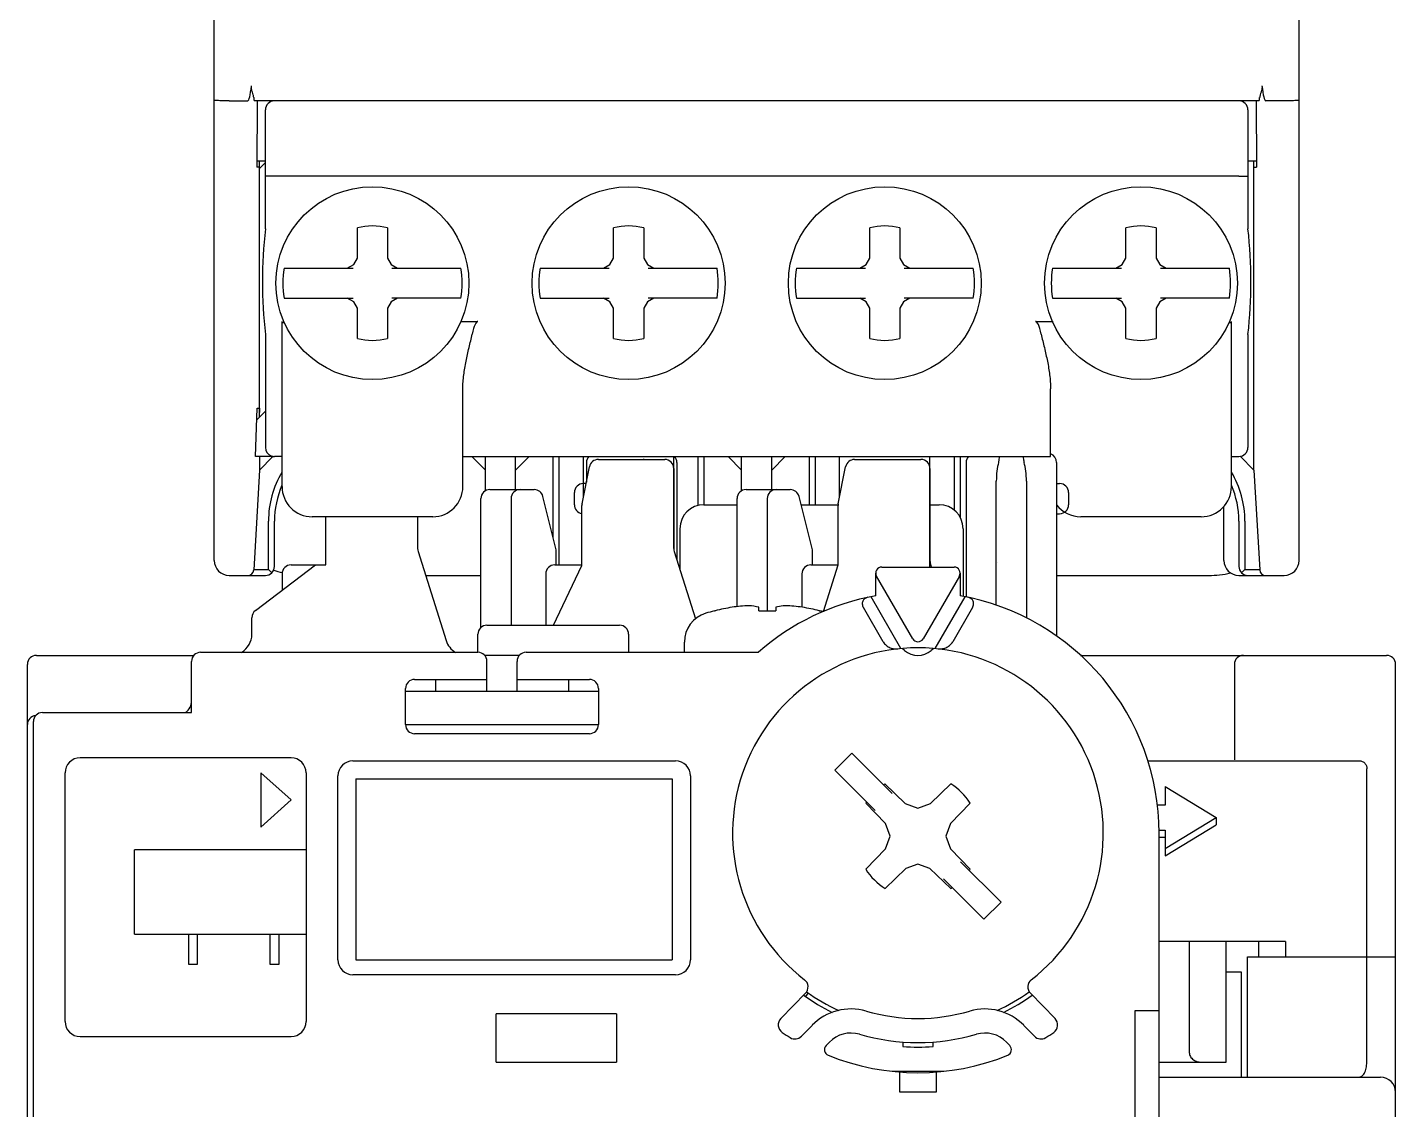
# Model space of a CAD drawing. Header units: millimetres. Extents: x 0 to 19177, y 0 to 12100.
# Drawn here: x 17009.29 to 17054.69, y 10383.65 to 10419.56 of the extents above; entities that cross this region are included whole.
import ezdxf

# ---------------------------------------------------------------- set-up
doc = ezdxf.new("R2010")
doc.units = ezdxf.units.MM
doc.header["$MEASUREMENT"] = 0

msp = doc.modelspace()

# ---------------------------------------------------------------- linework, layer by layer
at = {"color": 7, "linetype": 'Continuous'}
for p, q in [((17015.492, 10401.875), (17015.492, 10467.875)), ((17051.492, 10401.875), (17051.492, 10463.772)), ((17015.992, 10417.125), (17016.603, 10417.125)), ((17050.164, 10417.125), (17016.821, 10417.125)), ((17016.92, 10417.125), (17016.909, 10414.925)), ((17050.064, 10417.125), (17050.075, 10414.925)), ((17050.992, 10417.125), (17050.381, 10417.125)), ((17017.192, 10412.875), (17017.192, 10416.825)), ((17049.792, 10416.825), (17049.792, 10412.875)), ((17016.992, 10414.925), (17016.909, 10414.925)), ((17017.192, 10415.125), (17016.91, 10415.125)), ((17016.992, 10406.625), (17016.992, 10415.125)), ((17017.192, 10415.075), (17016.992, 10414.875)), ((17050.074, 10415.125), (17049.792, 10415.125)), ((17049.992, 10404.875), (17049.992, 10415.125)), ((17049.992, 10414.925), (17050.075, 10414.925)), ((17049.492, 10414.625), (17017.492, 10414.625)), ((17020.242, 10411.908), (17020.242, 10412.908)), ((17021.242, 10412.908), (17021.242, 10411.908)), ((17028.742, 10411.908), (17028.742, 10412.908)), ((17029.742, 10412.908), (17029.742, 10411.908)), ((17037.242, 10411.908), (17037.242, 10412.908)), ((17038.242, 10412.908), (17038.242, 10411.908)), ((17045.742, 10411.908), (17045.742, 10412.908)), ((17046.742, 10412.908), (17046.742, 10411.908)), ((17019.909, 10411.575), (17020.12, 10411.697)), ((17020.12, 10411.697), (17020.242, 10411.908)), ((17021.242, 10411.908), (17021.364, 10411.697)), ((17021.364, 10411.697), (17021.575, 10411.575)), ((17028.409, 10411.575), (17028.62, 10411.697)), ((17028.62, 10411.697), (17028.742, 10411.908)), ((17029.742, 10411.908), (17029.864, 10411.697)), ((17029.864, 10411.697), (17030.075, 10411.575)), ((17036.909, 10411.575), (17037.12, 10411.697)), ((17037.12, 10411.697), (17037.242, 10411.908)), ((17038.242, 10411.908), (17038.364, 10411.697)), ((17038.364, 10411.697), (17038.575, 10411.575)), ((17045.409, 10411.575), (17045.62, 10411.697)), ((17045.62, 10411.697), (17045.742, 10411.908)), ((17046.742, 10411.908), (17046.864, 10411.697)), ((17046.864, 10411.697), (17047.075, 10411.575)), ((17017.809, 10411.575), (17020.099, 10411.575)), ((17021.386, 10411.575), (17023.676, 10411.575)), ((17026.309, 10411.575), (17028.599, 10411.575)), ((17029.886, 10411.575), (17032.176, 10411.575)), ((17034.809, 10411.575), (17037.099, 10411.575)), ((17038.386, 10411.575), (17040.676, 10411.575)), ((17043.309, 10411.575), (17045.599, 10411.575)), ((17046.886, 10411.575), (17049.176, 10411.575)), ((17017.809, 10410.575), (17020.099, 10410.575)), ((17020.12, 10410.453), (17019.909, 10410.575)), ((17020.242, 10410.242), (17020.12, 10410.453)), ((17020.242, 10409.242), (17020.242, 10410.242)), ((17021.364, 10410.453), (17021.242, 10410.242)), ((17021.242, 10410.242), (17021.242, 10409.242)), ((17021.575, 10410.575), (17021.364, 10410.453)), ((17023.676, 10410.575), (17021.386, 10410.575)), ((17026.309, 10410.575), (17028.599, 10410.575)), ((17028.62, 10410.453), (17028.409, 10410.575)), ((17028.742, 10410.242), (17028.62, 10410.453)), ((17028.742, 10409.242), (17028.742, 10410.242)), ((17029.864, 10410.453), (17029.742, 10410.242)), ((17029.742, 10410.242), (17029.742, 10409.242)), ((17030.075, 10410.575), (17029.864, 10410.453)), ((17032.176, 10410.575), (17029.886, 10410.575)), ((17034.809, 10410.575), (17037.099, 10410.575)), ((17037.12, 10410.453), (17036.909, 10410.575)), ((17037.242, 10410.242), (17037.12, 10410.453)), ((17037.242, 10409.242), (17037.242, 10410.242)), ((17038.364, 10410.453), (17038.242, 10410.242)), ((17038.242, 10410.242), (17038.242, 10409.242)), ((17038.575, 10410.575), (17038.364, 10410.453)), ((17040.676, 10410.575), (17038.386, 10410.575)), ((17043.309, 10410.575), (17045.599, 10410.575)), ((17045.62, 10410.453), (17045.409, 10410.575)), ((17045.742, 10410.242), (17045.62, 10410.453)), ((17045.742, 10409.242), (17045.742, 10410.242)), ((17046.864, 10410.453), (17046.742, 10410.242)), ((17046.742, 10410.242), (17046.742, 10409.242)), ((17047.075, 10410.575), (17046.864, 10410.453)), ((17049.176, 10410.575), (17046.886, 10410.575)), ((17017.742, 10404.325), (17017.742, 10409.808)), ((17023.659, 10409.808), (17024.242, 10409.808)), ((17042.742, 10409.808), (17043.326, 10409.808)), ((17049.242, 10404.325), (17049.242, 10409.808)), ((17017.192, 10409.375), (17017.192, 10405.625)), ((17017.826, 10409.758), (17017.742, 10409.758)), ((17049.242, 10409.758), (17049.159, 10409.758)), ((17049.792, 10409.375), (17049.792, 10405.625)), ((17023.742, 10404.325), (17023.742, 10407.571)), ((17043.242, 10405.325), (17043.242, 10407.571)), ((17016.863, 10405.325), (17016.92, 10406.925)), ((17017.192, 10406.825), (17016.907, 10406.539)), ((17016.92, 10406.925), (17016.992, 10406.925)), ((17016.992, 10406.925), (17016.98, 10406.613)), ((17017.38, 10405.325), (17016.863, 10405.325)), ((17016.992, 10405.325), (17016.992, 10404.875)), ((17016.992, 10404.875), (17017.442, 10405.325)), ((17017.742, 10405.325), (17017.492, 10405.325)), ((17023.742, 10405.325), (17043.242, 10405.325)), ((17024.042, 10405.325), (17024.492, 10404.875)), ((17024.492, 10404.185), (17024.492, 10405.325)), ((17025.492, 10404.225), (17025.492, 10405.325)), ((17025.492, 10404.875), (17025.942, 10405.325)), ((17026.742, 10402.625), (17026.742, 10405.325)), ((17026.942, 10401.725), (17026.942, 10405.325)), ((17027.742, 10403.975), (17027.742, 10405.325)), ((17030.742, 10402.265), (17030.742, 10405.325)), ((17031.542, 10405.325), (17031.542, 10403.7)), ((17031.742, 10405.325), (17031.742, 10403.725)), ((17032.542, 10405.325), (17032.992, 10404.875)), ((17032.992, 10404.185), (17032.992, 10405.325)), ((17033.992, 10404.225), (17033.992, 10405.325)), ((17033.992, 10404.875), (17034.442, 10405.325)), ((17035.242, 10403.725), (17035.242, 10405.325)), ((17035.442, 10403.725), (17035.442, 10405.325)), ((17036.242, 10403.975), (17036.242, 10405.325)), ((17039.242, 10401.653), (17039.242, 10405.325)), ((17040.042, 10405.325), (17040.042, 10403.549)), ((17040.242, 10405.325), (17040.242, 10403.312)), ((17049.242, 10405.325), (17049.492, 10405.325)), ((17049.538, 10405.329), (17049.992, 10404.875)), ((17016.992, 10404.875), (17016.803, 10401.564)), ((17027.698, 10403.754), (17027.944, 10404.984)), ((17027.842, 10405.125), (17027.842, 10404.475)), ((17028.238, 10405.225), (17030.442, 10405.225)), ((17030.742, 10404.925), (17030.742, 10402.265)), ((17030.842, 10405.125), (17030.842, 10401.901)), ((17036.198, 10403.754), (17036.444, 10404.984)), ((17036.738, 10405.225), (17038.942, 10405.225)), ((17039.242, 10404.925), (17039.242, 10401.867)), ((17040.442, 10405.125), (17040.442, 10400.663)), ((17043.442, 10405.125), (17043.442, 10399.364)), ((17049.992, 10404.875), (17050.182, 10401.564)), ((17027.832, 10404.425), (17027.742, 10404.425)), ((17041.442, 10400.386), (17041.442, 10404.505)), ((17042.442, 10404.505), (17042.442, 10399.964)), ((17043.442, 10404.425), (17043.542, 10404.425)), ((17024.342, 10399.648), (17024.342, 10403.925)), ((17024.642, 10404.225), (17026.108, 10404.225)), ((17025.342, 10403.925), (17025.342, 10399.725)), ((17026.842, 10402.225), (17026.399, 10403.998)), ((17027.442, 10403.725), (17027.442, 10404.125)), ((17032.842, 10400.343), (17032.842, 10403.925)), ((17033.142, 10404.225), (17034.608, 10404.225)), ((17033.842, 10403.925), (17033.842, 10400.203)), ((17035.342, 10402.225), (17034.899, 10403.998)), ((17043.842, 10404.125), (17043.842, 10403.725)), ((17027.692, 10401.701), (17027.692, 10403.695)), ((17031.742, 10403.725), (17032.842, 10403.725)), ((17034.967, 10403.725), (17036.194, 10403.725)), ((17036.192, 10401.725), (17036.192, 10403.695)), ((17039.242, 10403.725), (17039.542, 10403.725)), ((17043.442, 10403.425), (17043.542, 10403.425)), ((17048.992, 10401.875), (17048.992, 10403.667)), ((17017.292, 10401.575), (17017.292, 10403.175)), ((17017.492, 10401.675), (17017.492, 10403.175)), ((17022.742, 10403.325), (17018.742, 10403.325)), ((17019.192, 10401.725), (17019.192, 10403.325)), ((17022.242, 10403.325), (17022.242, 10402.265)), ((17048.242, 10403.325), (17044.242, 10403.325)), ((17049.492, 10403.175), (17049.492, 10401.675)), ((17049.692, 10403.175), (17049.692, 10401.575)), ((17030.942, 10402.925), (17030.942, 10401.584)), ((17040.342, 10402.925), (17040.342, 10400.683)), ((17022.256, 10402.175), (17023.188, 10399.215)), ((17026.842, 10401.725), (17026.842, 10402.225)), ((17030.756, 10402.175), (17031.461, 10399.937)), ((17035.342, 10401.725), (17035.342, 10402.225)), ((17016.861, 10400.212), (17018.852, 10401.725)), ((17018.042, 10401.725), (17019.192, 10401.725)), ((17026.752, 10399.725), (17027.692, 10401.701)), ((17026.792, 10401.725), (17027.692, 10401.725)), ((17035.292, 10401.725), (17036.192, 10401.725)), ((17035.706, 10400.179), (17036.192, 10401.725)), ((17037.642, 10401.653), (17040.042, 10401.653)), ((17039.251, 10401.794), (17039.286, 10401.653)), ((17015.992, 10401.375), (17017.192, 10401.375)), ((17016.804, 10401.575), (17017.292, 10401.575)), ((17017.292, 10401.575), (17017.404, 10401.463)), ((17017.742, 10401.425), (17017.742, 10400.882)), ((17022.508, 10401.375), (17024.342, 10401.375)), ((17026.492, 10401.425), (17026.492, 10399.725)), ((17034.992, 10401.425), (17034.992, 10400.324)), ((17037.442, 10400.701), (17037.442, 10401.453)), ((17037.442, 10401.375), (17037.458, 10401.375)), ((17038.669, 10399.275), (17037.469, 10401.353)), ((17040.216, 10401.353), (17039.016, 10399.275)), ((17040.226, 10401.375), (17040.242, 10401.375)), ((17040.242, 10401.453), (17040.242, 10400.701)), ((17043.442, 10401.375), (17048.492, 10401.375)), ((17049.492, 10401.375), (17050.992, 10401.375)), ((17049.692, 10401.575), (17049.58, 10401.463)), ((17049.692, 10401.575), (17050.181, 10401.575)), ((17033.562, 10400.203), (17033.562, 10400.321)), ((17034.122, 10400.321), (17034.122, 10400.203)), ((17037.69, 10399.171), (17037.033, 10400.309)), ((17038.28, 10398.949), (17037.285, 10400.672)), ((17040.399, 10400.672), (17039.405, 10398.949)), ((17040.652, 10400.309), (17039.995, 10399.171)), ((17016.742, 10399.425), (17016.742, 10399.973)), ((17032.092, 10400.203), (17032.115, 10400.203)), ((17033.562, 10400.203), (17034.122, 10400.203)), ((17035.57, 10400.203), (17035.592, 10400.203)), ((17024.242, 10398.825), (17024.242, 10399.425)), ((17024.542, 10399.725), (17028.942, 10399.725)), ((17029.242, 10399.425), (17029.242, 10398.825)), ((17031.092, 10398.825), (17031.092, 10399.164)), ((17038.399, 10398.884), (17038.316, 10398.951)), ((17039.369, 10398.951), (17039.286, 10398.884)), ((17009.292, 10361.525), (17009.292, 10398.425)), ((17009.592, 10398.725), (17014.82, 10398.725)), ((17014.742, 10396.825), (17014.742, 10398.525)), ((17015.042, 10398.825), (17024.242, 10398.825)), ((17025.619, 10398.725), (17024.465, 10398.725)), ((17024.542, 10397.522), (17024.542, 10398.525)), ((17025.542, 10397.522), (17025.542, 10398.525)), ((17025.842, 10398.825), (17033.551, 10398.825)), ((17044.238, 10398.725), (17054.392, 10398.725)), ((17049.342, 10398.425), (17049.342, 10395.301)), ((17054.692, 10375.163), (17054.692, 10398.425)), ((17021.842, 10396.425), (17021.842, 10397.625)), ((17028.242, 10397.522), (17021.842, 10397.522)), ((17022.142, 10397.925), (17024.542, 10397.925)), ((17022.842, 10397.522), (17022.842, 10397.925)), ((17025.542, 10397.925), (17027.942, 10397.925)), ((17027.242, 10397.925), (17027.242, 10397.522)), ((17028.242, 10397.625), (17028.242, 10396.425)), ((17009.792, 10396.825), (17014.742, 10396.825)), ((17009.492, 10373.625), (17009.492, 10396.525)), ((17021.842, 10396.425), (17028.242, 10396.425)), ((17027.942, 10396.125), (17022.142, 10396.125)), ((17018.042, 10395.325), (17011.042, 10395.325)), ((17036.65, 10395.483), (17036.085, 10394.917)), ((17037.992, 10394.141), (17036.65, 10395.483)), ((17010.542, 10386.575), (17010.542, 10394.825)), ((17017.042, 10394.825), (17017.042, 10393.025)), ((17018.042, 10393.925), (17017.042, 10394.825)), ((17018.542, 10394.825), (17018.542, 10386.575)), ((17020.097, 10395.225), (17030.797, 10395.225)), ((17036.085, 10394.917), (17037.427, 10393.575)), ((17046.47, 10395.225), (17053.486, 10395.225)), ((17053.736, 10385.225), (17053.736, 10394.955)), ((17019.597, 10388.625), (17019.597, 10394.725)), ((17020.192, 10394.625), (17020.192, 10388.625)), ((17020.192, 10394.625), (17030.692, 10394.625)), ((17030.692, 10394.625), (17030.692, 10388.625)), ((17031.297, 10394.725), (17031.297, 10388.625)), ((17037.748, 10394.458), (17038.422, 10393.804)), ((17039.262, 10393.804), (17039.937, 10394.458)), ((17047.042, 10394.369), (17047.042, 10393.752)), ((17047.042, 10394.369), (17048.742, 10393.34)), ((17017.042, 10393.025), (17018.042, 10393.925)), ((17037.763, 10393.145), (17037.109, 10393.819)), ((17038.422, 10393.804), (17038.842, 10393.65)), ((17038.842, 10393.65), (17039.262, 10393.804)), ((17040.576, 10393.819), (17039.922, 10393.145)), ((17047.042, 10393.752), (17046.784, 10393.752)), ((17037.917, 10392.725), (17037.763, 10393.145)), ((17039.922, 10393.145), (17039.768, 10392.725)), ((17047.042, 10392.311), (17048.742, 10393.34)), ((17047.042, 10392.068), (17048.742, 10393.097)), ((17048.742, 10393.34), (17048.742, 10393.097)), ((17037.763, 10392.305), (17037.917, 10392.725)), ((17039.768, 10392.725), (17039.922, 10392.305)), ((17046.839, 10392.928), (17047.042, 10392.928)), ((17046.842, 10382.925), (17046.842, 10392.825)), ((17046.842, 10392.686), (17047.042, 10392.686)), ((17047.042, 10392.928), (17047.042, 10392.068)), ((17012.842, 10389.475), (17012.842, 10392.275)), ((17018.542, 10392.275), (17012.842, 10392.275)), ((17037.109, 10391.631), (17037.763, 10392.305)), ((17039.922, 10392.305), (17040.576, 10391.631)), ((17038.442, 10391.653), (17037.756, 10390.987)), ((17038.842, 10391.799), (17038.442, 10391.653)), ((17039.242, 10391.653), (17038.842, 10391.799)), ((17039.929, 10390.987), (17039.242, 10391.653)), ((17041.6, 10390.533), (17040.258, 10391.875)), ((17039.692, 10391.309), (17041.034, 10389.967)), ((17041.6, 10390.533), (17041.034, 10389.967)), ((17012.842, 10389.475), (17018.542, 10389.475)), ((17014.642, 10389.475), (17014.642, 10388.475)), ((17014.942, 10388.475), (17014.942, 10389.475)), ((17017.342, 10389.475), (17017.342, 10388.475)), ((17017.642, 10388.475), (17017.642, 10389.475)), ((17051.038, 10389.225), (17046.842, 10389.225)), ((17047.849, 10385.525), (17047.849, 10389.225)), ((17049.065, 10385.225), (17049.065, 10389.225)), ((17050.14, 10389.225), (17050.14, 10388.725)), ((17051.038, 10389.225), (17051.038, 10388.725)), ((17014.642, 10388.475), (17014.942, 10388.475)), ((17017.342, 10388.475), (17017.642, 10388.475)), ((17020.192, 10388.625), (17030.692, 10388.625)), ((17049.778, 10384.725), (17049.778, 10388.725)), ((17049.778, 10388.725), (17054.692, 10388.725)), ((17030.797, 10388.125), (17020.097, 10388.125)), ((17049.065, 10388.225), (17049.562, 10388.225)), ((17049.562, 10388.225), (17049.562, 10384.725)), ((17035.203, 10387.527), (17035.114, 10387.4)), ((17035.112, 10387.513), (17034.292, 10386.671)), ((17043.393, 10386.671), (17042.573, 10387.513)), ((17024.842, 10385.225), (17024.842, 10386.825)), ((17028.842, 10386.825), (17024.842, 10386.825)), ((17028.842, 10386.825), (17028.842, 10385.225)), ((17046.042, 10386.925), (17046.042, 10382.925)), ((17046.842, 10386.925), (17046.042, 10386.925)), ((17034.978, 10386.085), (17035.33, 10386.447)), ((17042.354, 10386.447), (17042.707, 10386.085)), ((17011.042, 10386.075), (17018.042, 10386.075)), ((17035.904, 10385.889), (17035.796, 10385.779)), ((17038.342, 10385.893), (17038.342, 10385.743)), ((17039.342, 10385.743), (17039.342, 10385.893)), ((17041.889, 10385.779), (17041.781, 10385.889)), ((17024.842, 10385.225), (17028.842, 10385.225)), ((17037.986, 10384.925), (17039.698, 10384.925)), ((17038.242, 10384.225), (17038.242, 10384.898)), ((17039.442, 10384.898), (17039.442, 10384.225)), ((17046.842, 10385.225), (17049.065, 10385.225)), ((17046.842, 10384.725), (17054.192, 10384.725)), ((17039.442, 10384.225), (17038.242, 10384.225))]:
    msp.add_line(p, q, dxfattribs=at)
for centre in [(17020.742, 10411.075), (17029.242, 10411.075), (17037.742, 10411.075), (17046.242, 10411.075)]:
    msp.add_circle(centre, 3.2, dxfattribs=at)
for centre, radius, start, end in [((17017.492, 10416.825), 0.3, 90, 180), ((17049.492, 10416.825), 0.3, 0, 90), ((17020.742, 10411.075), 1.9, 74.7425, 105.2575), ((17029.242, 10411.075), 1.9, 74.7425, 105.2575), ((17037.742, 10411.075), 1.9, 74.7425, 105.2575), ((17046.242, 10411.075), 1.9, 74.7425, 105.2575), ((17032.455, 10411.125), 15.363, 173.459, 186.5415), ((17034.53, 10411.125), 15.363, 353.4585, 6.541), ((17020.742, 10411.075), 2.976, 170.3274, 189.6726), ((17020.742, 10411.075), 2.976, 350.3274, 9.6726), ((17029.242, 10411.075), 2.976, 170.3274, 189.6726), ((17029.242, 10411.075), 2.976, 350.3274, 9.6726), ((17037.742, 10411.075), 2.976, 170.3274, 189.6726), ((17037.742, 10411.075), 2.976, 350.3274, 9.6726), ((17046.242, 10411.075), 2.976, 170.3274, 189.6726), ((17046.242, 10411.075), 2.976, 350.3274, 9.6726), ((17020.742, 10411.075), 1.9, 254.7425, 285.2575), ((17029.242, 10411.075), 1.9, 254.7425, 285.2575), ((17037.742, 10411.075), 1.9, 254.7425, 285.2575), ((17046.242, 10411.075), 1.9, 254.7425, 285.2575), ((17017.492, 10405.625), 0.3, 180, 247.9684), ((17017.484, 10405.605), 0.278, 247.9186, 271.6394), ((17028.142, 10405.125), 0.3, 138.1897, 180), ((17029.203, 10405.144), 0.549, 8.5182, 10.4088), ((17030.542, 10405.125), 0.3, 0, 41.8103), ((17040.742, 10405.125), 0.3, 138.1897, 180), ((17043.142, 10405.125), 0.3, 0, 70.5288), ((17049.492, 10405.625), 0.3, 270, 0), ((17020.492, 10403.175), 3.2, 149.3085, 180), ((17028.238, 10404.925), 0.3, 90, 168.6901), ((17030.442, 10404.925), 0.3, 0, 90), ((17036.738, 10404.925), 0.3, 90, 168.6901), ((17038.942, 10404.925), 0.3, 0, 90), ((17046.492, 10403.175), 3.2, 0, 30.6915), ((17020.492, 10403.175), 3, 156.5346, 180), ((17018.742, 10404.325), 1, 180, 270), ((17022.742, 10404.325), 1, 270, 0), ((17027.742, 10404.125), 0.3, 90, 180), ((17043.542, 10404.125), 0.3, 0, 90), ((17048.242, 10404.325), 1, 270, 0), ((17046.492, 10403.175), 3, 0, 23.4654), ((17024.642, 10403.925), 0.3, 90, 180), ((17025.642, 10403.925), 0.3, 90, 180), ((17026.108, 10403.925), 0.3, 14.0362, 90), ((17033.142, 10403.925), 0.3, 90, 180), ((17034.142, 10403.925), 0.3, 90, 180), ((17034.608, 10403.925), 0.3, 14.0362, 90), ((17027.742, 10403.725), 0.3, 180, 260.3917), ((17027.992, 10403.695), 0.3, 168.6901, 180), ((17031.742, 10402.925), 0.8, 90, 180), ((17036.492, 10403.695), 0.3, 168.6901, 180), ((17039.542, 10402.925), 0.8, 0, 90), ((17044.242, 10404.325), 1, 216.8699, 270), ((17043.542, 10403.725), 0.3, 270, 0), ((17022.542, 10402.265), 0.3, 180, 197.4748), ((17031.042, 10402.265), 0.3, 180, 197.4748), ((17015.992, 10401.875), 0.5, 180, 270), ((17017.192, 10401.675), 0.3, 270, 0), ((17018.042, 10401.425), 0.3, 90, 180), ((17026.792, 10401.425), 0.3, 90, 180), ((17035.292, 10401.425), 0.3, 90, 180), ((17037.642, 10401.453), 0.2, 90, 210), ((17039.542, 10401.867), 0.3, 180, 194.0363), ((17040.042, 10401.453), 0.2, 330, 90), ((17041.683, 10401.815), 0.19, 179.9727, 181.0432), ((17049.492, 10401.875), 0.5, 180, 270), ((17049.792, 10401.675), 0.3, 180, 270), ((17050.992, 10401.875), 0.5, 270, 0), ((17016.603, 10401.575), 0.2, 270, 356.7295), ((17018.492, 10404.375), 3, 250.0221, 255.5877), ((17048.492, 10404.375), 3, 270, 283.8373), ((17050.381, 10401.575), 0.2, 183.2705, 270), ((17038.842, 10392.825), 8, 100.0787, 131.4096), ((17038.842, 10392.825), 8, 0, 79.9213), ((17033.842, 10393.425), 6.994, 99.6084, 104.2987), ((17033.43, 10395.149), 5.227, 92.1087, 98.304), ((17033.121, 10398.577), 1.799, 75.7888, 86.2741), ((17034.254, 10395.142), 5.234, 81.6998, 87.8875), ((17033.842, 10393.425), 6.994, 75.7013, 80.3916), ((17017.042, 10399.973), 0.3, 127.2348, 180), ((17032.092, 10399.164), 1, 106.9578, 180), ((17033.842, 10393.425), 7, 104.4775, 106.9578), ((17033.842, 10393.425), 7, 74.6476, 75.5225), ((17016.042, 10399.425), 0.7, 300.8299, 0), ((17024.542, 10399.425), 0.3, 90, 180), ((17028.942, 10399.425), 0.3, 0, 90), ((17023.856, 10399.425), 0.7, 197.4748, 239.136), ((17038.842, 10392.825), 6.15, 307.7132, 232.2868), ((17038.842, 10399.425), 0.7, 230.6646, 309.3354), ((17038.842, 10399.375), 0.2, 210, 330), ((17009.592, 10398.425), 0.3, 90, 180), ((17015.042, 10398.525), 0.3, 90, 180), ((17024.242, 10398.525), 0.3, 0, 90), ((17025.842, 10398.525), 0.3, 90, 180), ((17049.642, 10398.425), 0.3, 90, 180), ((17054.392, 10398.425), 0.3, 0, 90), ((17022.142, 10397.625), 0.3, 90, 180), ((17027.942, 10397.625), 0.3, 0, 90), ((17014.242, 10397.225), 0.5, 306.808, 0), ((17009.592, 10396.425), 0.3, 94.5911, 180), ((17009.792, 10396.525), 0.3, 90, 180), ((17022.142, 10396.425), 0.3, 180, 270), ((17027.942, 10396.425), 0.3, 270, 0), ((17011.042, 10394.825), 0.5, 90, 180), ((17018.042, 10394.825), 0.5, 0, 90), ((17020.097, 10394.725), 0.5, 90, 180), ((17030.797, 10394.725), 0.5, 0, 90), ((17038.842, 10392.725), 2.05, 122.2602, 123.7482), ((17038.842, 10392.725), 2.05, 32.2602, 57.7398), ((17038.842, 10392.725), 2.05, 146.2518, 147.7398), ((17038.842, 10392.725), 2.05, 212.2602, 237.9895), ((17038.842, 10392.725), 2.05, 326.2518, 327.7398), ((17038.842, 10392.725), 2.05, 302.0105, 303.7482), ((17020.097, 10388.625), 0.5, 180, 270), ((17030.797, 10388.625), 0.5, 270, 0), ((17034.897, 10387.722), 0.3, 315.7744, 52.2868), ((17038.842, 10392.725), 6.35, 234.4243, 245.58), ((17038.842, 10392.725), 6.35, 294.42, 305.5757), ((17042.788, 10387.722), 0.3, 127.7132, 224.2256), ((17038.842, 10392.725), 6.5, 234.2838, 244.0889), ((17038.842, 10392.725), 6.5, 295.9105, 305.7163), ((17034.507, 10386.462), 0.3, 135.7744, 235.7325), ((17036.62, 10385.192), 1.8, 73.7683, 135.7744), ((17038.842, 10392.825), 6.15, 253.7683, 286.2317), ((17041.065, 10385.192), 1.8, 44.2256, 106.2317), ((17043.178, 10386.462), 0.3, 304.2675, 44.2256), ((17011.042, 10386.575), 0.5, 180, 270), ((17018.042, 10386.575), 0.5, 270, 0), ((17038.842, 10392.825), 8, 235.7325, 238.0075), ((17036.62, 10385.192), 1, 73.7683, 135.7744), ((17041.065, 10385.192), 1, 44.2256, 106.2317), ((17038.842, 10392.825), 8, 301.9925, 304.2675), ((17034.763, 10386.294), 0.3, 238.0075, 315.7744), ((17035.939, 10385.639), 0.2, 135.7744, 248.0006), ((17038.842, 10392.825), 6.95, 253.7683, 286.2317), ((17038.842, 10392.825), 7.1, 265.9617, 274.0383), ((17041.745, 10385.639), 0.2, 291.9994, 44.2256), ((17042.922, 10386.294), 0.3, 224.2256, 301.9925), ((17038.842, 10392.825), 7.95, 248.0006, 291.9994), ((17054.192, 10384.225), 0.5, 0, 90)]:
    msp.add_arc(centre, radius, start, end, dxfattribs=at)
for centre, major_axis, ratio, start_param, end_param in [((17016.603, 10419.42), (0, 2.295), 0.087156, -3.141593, -2.468842), ((17050.381, 10419.42), (0, -2.295), 0.087156, -0.672751, 0), ((17016.823, 10417.625), (0.002, 0.5), 0.056924, -3.838117, -3.141308), ((17050.161, 10417.625), (-0.002, 0.5), 0.056924, -3.141877, -2.445069), ((17024.242, 10404.071), (0, 5.737), 0.087156, 0, 0.386947), ((17042.742, 10404.071), (0, 5.737), 0.087156, -0.386947, 0), ((17017.38, 10407.325), (2.8, 0), 0.714286, -1.570796, -1.530594), ((17041.742, 10404.505), (0, 0.92), 0.325991, 0.831174, 1.570796), ((17042.142, 10404.505), (0, 0.92), 0.325991, -1.570796, -0.831174)]:
    msp.add_ellipse(centre, major_axis=major_axis, ratio=ratio, start_param=start_param, end_param=end_param, dxfattribs=at)
for points, knots in [([(17016.803, 10417.241), (17016.802, 10417.254), (17016.798, 10417.281), (17016.782, 10417.338), (17016.761, 10417.398), (17016.742, 10417.463), (17016.73, 10417.515), (17016.724, 10417.57), (17016.726, 10417.607), (17016.728, 10417.625)], [0, 0, 0, 0, 0.097243, 0.206197, 0.450835, 0.582757, 0.719152, 0.858725, 1, 1, 1, 1]), ([(17050.257, 10417.625), (17050.259, 10417.607), (17050.26, 10417.57), (17050.254, 10417.515), (17050.243, 10417.463), (17050.223, 10417.398), (17050.202, 10417.338), (17050.187, 10417.281), (17050.182, 10417.254), (17050.182, 10417.241)], [0, 0, 0, 0, 0.141275, 0.280848, 0.417243, 0.549165, 0.793803, 0.902757, 1, 1, 1, 1]), ([(17015.992, 10417.125), (17015.96, 10417.125), (17015.896, 10417.125), (17015.803, 10417.126), (17015.718, 10417.128), (17015.653, 10417.131), (17015.607, 10417.133), (17015.578, 10417.135), (17015.553, 10417.136), (17015.532, 10417.138), (17015.515, 10417.14), (17015.503, 10417.142), (17015.496, 10417.144), (17015.493, 10417.145), (17015.492, 10417.146), (17015.492, 10417.147)], [0, 0, 0, 0, 0.194465, 0.381445, 0.553767, 0.704827, 0.770543, 0.828861, 0.879231, 0.921183, 0.95434, 0.978434, 0.993376, 0.997553, 1, 1, 1, 1]), ([(17051.492, 10417.147), (17051.492, 10417.146), (17051.492, 10417.145), (17051.488, 10417.144), (17051.481, 10417.142), (17051.469, 10417.14), (17051.453, 10417.138), (17051.432, 10417.136), (17051.407, 10417.135), (17051.378, 10417.133), (17051.332, 10417.131), (17051.267, 10417.128), (17051.181, 10417.126), (17051.089, 10417.125), (17051.025, 10417.125), (17050.992, 10417.125)], [0, 0, 0, 0, 0.002447, 0.006624, 0.021566, 0.04566, 0.078817, 0.120769, 0.171139, 0.229457, 0.295173, 0.446233, 0.618555, 0.805535, 1, 1, 1, 1]), ([(17017.492, 10414.625), (17017.473, 10414.625), (17017.434, 10414.625), (17017.379, 10414.625), (17017.335, 10414.625), (17017.302, 10414.626), (17017.281, 10414.626), (17017.261, 10414.626), (17017.244, 10414.626), (17017.229, 10414.626), (17017.218, 10414.627), (17017.21, 10414.627), (17017.205, 10414.627), (17017.202, 10414.627), (17017.198, 10414.627), (17017.196, 10414.627), (17017.194, 10414.627), (17017.193, 10414.628), (17017.192, 10414.628), (17017.192, 10414.628)], [0, 0, 0, 0, 0.195342, 0.383101, 0.556044, 0.634844, 0.707507, 0.773336, 0.831705, 0.882061, 0.923926, 0.94155, 0.956909, 0.969969, 0.9807, 0.989079, 0.995084, 0.998713, 1, 1, 1, 1]), ([(17049.492, 10414.625), (17049.512, 10414.625), (17049.55, 10414.625), (17049.606, 10414.625), (17049.65, 10414.625), (17049.682, 10414.626), (17049.704, 10414.626), (17049.724, 10414.626), (17049.741, 10414.626), (17049.756, 10414.626), (17049.767, 10414.627), (17049.775, 10414.627), (17049.779, 10414.627), (17049.783, 10414.627), (17049.786, 10414.627), (17049.789, 10414.627), (17049.791, 10414.627), (17049.792, 10414.628), (17049.792, 10414.628), (17049.792, 10414.628)], [0, 0, 0, 0, 0.195342, 0.383101, 0.556044, 0.634844, 0.707507, 0.773336, 0.831705, 0.882061, 0.923926, 0.94155, 0.956909, 0.969969, 0.9807, 0.989079, 0.995084, 0.998713, 1, 1, 1, 1]), ([(17017.192, 10409.375), (17017.192, 10409.374), (17017.194, 10409.372), (17017.196, 10409.371), (17017.197, 10409.37)], [0, 0, 0, 0, 0.389095, 1, 1, 1, 1]), ([(17023.742, 10407.571), (17023.742, 10407.647), (17023.748, 10407.801), (17023.779, 10408.107), (17023.83, 10408.41), (17023.895, 10408.711), (17023.948, 10408.935), (17024.003, 10409.159), (17024.038, 10409.309), (17024.054, 10409.384)], [0, 0, 0, 0, 0.125006, 0.250017, 0.499988, 0.624993, 0.749992, 0.875, 1, 1, 1, 1]), ([(17042.931, 10409.384), (17042.947, 10409.309), (17042.982, 10409.159), (17043.037, 10408.935), (17043.09, 10408.711), (17043.154, 10408.41), (17043.206, 10408.107), (17043.236, 10407.801), (17043.242, 10407.647), (17043.242, 10407.571)], [0, 0, 0, 0, 0.125, 0.250008, 0.375007, 0.500012, 0.749983, 0.874994, 1, 1, 1, 1]), ([(17041.535, 10405.196), (17041.538, 10405.222), (17041.544, 10405.26), (17041.557, 10405.303), (17041.564, 10405.319), (17041.566, 10405.325)], [0, 0, 0, 0, 0.3003823, 0.4368546, 0.5067557, 0.5067557, 0.5067557, 0.5067557]), ([(17042.319, 10405.325), (17042.321, 10405.319), (17042.328, 10405.303), (17042.341, 10405.26), (17042.347, 10405.222), (17042.349, 10405.196)], [0.4932472, 0.4932472, 0.4932472, 0.4932472, 0.563145, 0.6996173, 1, 1, 1, 1]), ([(17041.521, 10405.125), (17041.522, 10405.131), (17041.529, 10405.154), (17041.534, 10405.178), (17041.535, 10405.196)], [0, 0, 0, 0, 0.25225, 1, 1, 1, 1]), ([(17042.349, 10405.196), (17042.35, 10405.19), (17042.353, 10405.166), (17042.359, 10405.142), (17042.364, 10405.125)], [0, 0, 0, 0, 0.246934, 1, 1, 1, 1]), ([(17034.447, 10400.372), (17034.42, 10400.371), (17034.311, 10400.361), (17034.202, 10400.341), (17034.122, 10400.321)], [0, 0, 0, 0, 0.248301, 1, 1, 1, 1]), ([(17037.182, 10400.651), (17037.15, 10400.644), (17037.103, 10400.626), (17037.051, 10400.585), (17037.02, 10400.544), (17036.999, 10400.493), (17036.992, 10400.434), (17037.003, 10400.37), (17037.021, 10400.329), (17037.033, 10400.309)], [0, 0, 0, 0, 0.220503, 0.331017, 0.44503, 0.566597, 0.699889, 0.845986, 1, 1, 1, 1]), ([(17040.652, 10400.309), (17040.663, 10400.329), (17040.682, 10400.37), (17040.693, 10400.434), (17040.686, 10400.493), (17040.665, 10400.544), (17040.633, 10400.585), (17040.582, 10400.626), (17040.535, 10400.644), (17040.503, 10400.651)], [0, 0, 0, 0, 0.154014, 0.300111, 0.433403, 0.55497, 0.668983, 0.779497, 1, 1, 1, 1]), ([(17037.69, 10399.171), (17037.716, 10399.126), (17037.787, 10399.05), (17037.914, 10398.976), (17038.043, 10398.938), (17038.13, 10398.934), (17038.171, 10398.938)], [0, 0, 0, 0, 0.281549, 0.5409, 0.779142, 1, 1, 1, 1]), ([(17039.514, 10398.938), (17039.555, 10398.934), (17039.642, 10398.938), (17039.771, 10398.976), (17039.898, 10399.05), (17039.969, 10399.126), (17039.995, 10399.171)], [0, 0, 0, 0, 0.220858, 0.4591, 0.718451, 1, 1, 1, 1]), ([(17049.342, 10395.301), (17049.342, 10395.294), (17049.343, 10395.281), (17049.346, 10395.267), (17049.348, 10395.262)], [0, 0, 0, 0, 0.536653, 1, 1, 1, 1]), ([(17053.486, 10395.225), (17053.503, 10395.225), (17053.537, 10395.222), (17053.587, 10395.207), (17053.633, 10395.182), (17053.671, 10395.147), (17053.701, 10395.104), (17053.729, 10395.041), (17053.736, 10394.989), (17053.736, 10394.955)], [0, 0, 0, 0, 0.125118, 0.250193, 0.375245, 0.5003, 0.625377, 0.750486, 1, 1, 1, 1]), ([(17047.849, 10385.525), (17047.849, 10385.511), (17047.851, 10385.484), (17047.866, 10385.434), (17047.899, 10385.379), (17047.95, 10385.327), (17048.008, 10385.288), (17048.069, 10385.259), (17048.152, 10385.233), (17048.217, 10385.225), (17048.26, 10385.225)], [0, 0, 0, 0, 0.07264, 0.144005, 0.280358, 0.409423, 0.533176, 0.653205, 0.770592, 1, 1, 1, 1]), ([(17053.469, 10384.725), (17053.486, 10384.725), (17053.522, 10384.731), (17053.572, 10384.758), (17053.618, 10384.802), (17053.658, 10384.862), (17053.691, 10384.937), (17053.717, 10385.025), (17053.732, 10385.122), (17053.736, 10385.19), (17053.736, 10385.225)], [0, 0, 0, 0, 0.083026, 0.171844, 0.272249, 0.388059, 0.520822, 0.669688, 0.831298, 1, 1, 1, 1])]:
    msp.add_open_spline(points, degree=3, knots=knots, dxfattribs=at)

doc.saveas('drawing.dxf')
